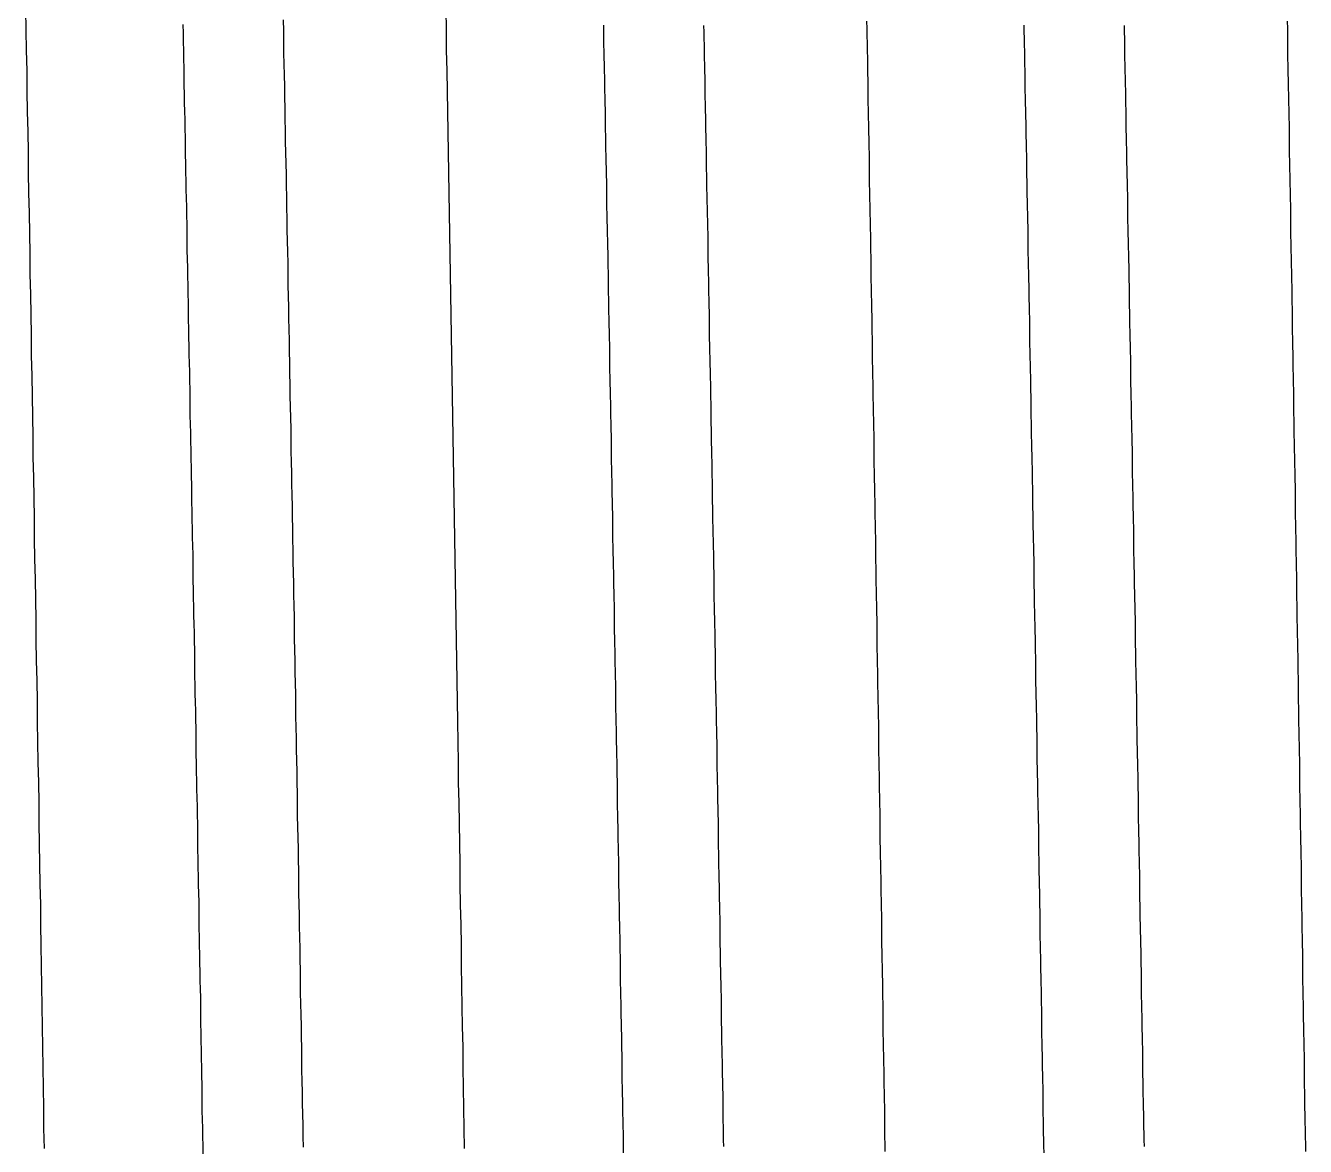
# Model space of a CAD drawing. Header units: millimetres. Extents: x 0 to 3800, y -67 to 2530.
# Drawn here: x 2217.184 to 2221.871, y 970.323 to 974.427 of the extents above; entities that cross this region are included whole.
import ezdxf

# ---------------------------------------------------------------- set-up
doc = ezdxf.new("R2010")
doc.units = ezdxf.units.MM
doc.layers.add('내부선 및 부속', color=4, linetype='Continuous')

msp = doc.modelspace()

# ---------------------------------------------------------------- linework, layer by layer
at = {"layer": '내부선 및 부속', "linetype": 'Continuous', "flags": 128}
for points in [[(2217.1839, 974.4855), (2217.1849, 974.4105), (2217.1859, 974.3365), (2217.1879, 974.2615), (2217.1889, 974.1875), (2217.1899, 974.1125), (2217.1919, 974.0385), (2217.1929, 973.9635), (2217.1939, 973.8895), (2217.1949, 973.8145), (2217.1969, 973.7405), (2217.1979, 973.6655), (2217.1989, 973.5915), (2217.1999, 973.5165), (2217.2019, 973.4425), (2217.2029, 973.3675), (2217.2039, 973.2935), (2217.2049, 973.2185), (2217.2069, 973.1445), (2217.2079, 973.0705), (2217.2089, 972.9955), (2217.2089, 972.9955), (2217.2099, 972.9215), (2217.2109, 972.8465), (2217.2129, 972.7725), (2217.2139, 972.6975), (2217.2149, 972.6235), (2217.2159, 972.5485), (2217.2169, 972.4745), (2217.2189, 972.3995), (2217.2199, 972.3255), (2217.2209, 972.2505), (2217.2219, 972.1765), (2217.2229, 972.1015), (2217.2249, 972.0275), (2217.2259, 971.9525), (2217.2269, 971.8785), (2217.2279, 971.8035), (2217.2289, 971.7295), (2217.2309, 971.6555), (2217.2319, 971.5805), (2217.2329, 971.5065), (2217.2339, 971.4315), (2217.2349, 971.3575), (2217.2359, 971.2825), (2217.2379, 971.2085), (2217.2389, 971.1335), (2217.2399, 971.0595), (2217.2409, 970.9845), (2217.2419, 970.9105), (2217.2429, 970.8355), (2217.2449, 970.7615), (2217.2459, 970.6865), (2217.2469, 970.6125), (2217.2479, 970.5375), (2217.2489, 970.4635), (2217.2499, 970.3885), (2217.2519, 970.3145)], [(2218.7909, 970.3145), (2218.7899, 970.3885), (2218.7889, 970.4635), (2218.7879, 970.5375), (2218.7869, 970.6125), (2218.7859, 970.6865), (2218.7839, 970.7615), (2218.7829, 970.8355), (2218.7819, 970.9105), (2218.7809, 970.9845), (2218.7799, 971.0595), (2218.7789, 971.1335), (2218.7769, 971.2085), (2218.7759, 971.2825), (2218.7749, 971.3575), (2218.7739, 971.4315), (2218.7729, 971.5065), (2218.7719, 971.5805), (2218.7699, 971.6555), (2218.7689, 971.7295), (2218.7679, 971.8035), (2218.7669, 971.8785), (2218.7659, 971.9525), (2218.7649, 972.0275), (2218.7629, 972.1015), (2218.7619, 972.1765), (2218.7609, 972.2505), (2218.7599, 972.3255), (2218.7589, 972.3995), (2218.7569, 972.4745), (2218.7559, 972.5485), (2218.7549, 972.6235), (2218.7539, 972.6975), (2218.7519, 972.7725), (2218.7509, 972.8465), (2218.7499, 972.9215), (2218.7489, 972.9955), (2218.7479, 973.0705), (2218.7459, 973.1445), (2218.7449, 973.2185), (2218.7439, 973.2935), (2218.7429, 973.3675), (2218.7409, 973.4425), (2218.7399, 973.5165), (2218.7389, 973.5915), (2218.7379, 973.6655), (2218.7379, 973.6655), (2218.7359, 973.7405), (2218.7349, 973.8145), (2218.7339, 973.8895), (2218.7329, 973.9635), (2218.7309, 974.0385), (2218.7299, 974.1125), (2218.7289, 974.1875), (2218.7279, 974.2615), (2218.7259, 974.3365), (2218.7249, 974.4105), (2218.7239, 974.4855)], [(2217.7599, 974.4315), (2217.7609, 974.3995), (2217.7609, 974.3675), (2217.7619, 974.3355), (2217.7619, 974.3045), (2217.7629, 974.2725), (2217.7639, 974.2405), (2217.7639, 974.2085), (2217.7649, 974.1765), (2217.7649, 974.1445), (2217.7659, 974.1135), (2217.7669, 974.0815), (2217.7669, 974.0495), (2217.7679, 974.0175), (2217.7679, 973.9855), (2217.7689, 973.9545), (2217.7699, 973.9225), (2217.7699, 973.8905), (2217.7709, 973.8585), (2217.7709, 973.8265), (2217.7719, 973.7945), (2217.7729, 973.7635), (2217.7729, 973.7315), (2217.7739, 973.6995), (2217.7739, 973.6675), (2217.7749, 973.6355), (2217.7749, 973.6035), (2217.7759, 973.5725), (2217.7769, 973.5405), (2217.7769, 973.5085), (2217.7779, 973.4765), (2217.7779, 973.4445), (2217.7789, 973.4135), (2217.7799, 973.3815), (2217.7799, 973.3495), (2217.7809, 973.3175), (2217.7809, 973.2855), (2217.7819, 973.2535), (2217.7819, 973.2225), (2217.7829, 973.1905), (2217.7839, 973.1585), (2217.7839, 973.1265), (2217.7849, 973.0945), (2217.7849, 973.0625), (2217.7849, 973.0625), (2217.7859, 973.0315), (2217.7859, 972.9995), (2217.7869, 972.9675), (2217.7879, 972.9355), (2217.7879, 972.9035), (2217.7889, 972.8725), (2217.7889, 972.8405), (2217.7899, 972.8085), (2217.7899, 972.7765), (2217.7909, 972.7445), (2217.7919, 972.7125), (2217.7919, 972.6815), (2217.7929, 972.6495), (2217.7929, 972.6175), (2217.7939, 972.5855), (2217.7939, 972.5535), (2217.7949, 972.5215), (2217.7959, 972.4905), (2217.7959, 972.4585), (2217.7969, 972.4265), (2217.7969, 972.3945), (2217.7979, 972.3625), (2217.7979, 972.3315), (2217.7989, 972.2995), (2217.7989, 972.2675), (2217.7999, 972.2355), (2217.8009, 972.2035), (2217.8009, 972.1715), (2217.8019, 972.1405), (2217.8019, 972.1085), (2217.8029, 972.0765), (2217.8029, 972.0445), (2217.8039, 972.0125), (2217.8039, 971.9805), (2217.8049, 971.9495), (2217.8059, 971.9175), (2217.8059, 971.8855), (2217.8069, 971.8535), (2217.8069, 971.8215), (2217.8079, 971.7905), (2217.8079, 971.7585), (2217.8089, 971.7265), (2217.8089, 971.6945), (2217.8099, 971.6625), (2217.8099, 971.6305), (2217.8109, 971.5995), (2217.8119, 971.5675), (2217.8119, 971.5355), (2217.8129, 971.5035), (2217.8129, 971.4715), (2217.8139, 971.4395), (2217.8139, 971.4085), (2217.8149, 971.3765), (2217.8149, 971.3445), (2217.8159, 971.3125), (2217.8159, 971.2805), (2217.8169, 971.2495), (2217.8179, 971.2175), (2217.8179, 971.1855), (2217.8189, 971.1535), (2217.8189, 971.1215), (2217.8199, 971.0895), (2217.8199, 971.0585), (2217.8209, 971.0265), (2217.8209, 970.9945), (2217.8219, 970.9625), (2217.8219, 970.9305), (2217.8229, 970.8985), (2217.8239, 970.8675), (2217.8239, 970.8355), (2217.8249, 970.8035), (2217.8249, 970.7715), (2217.8259, 970.7395), (2217.8259, 970.7085), (2217.8269, 970.6765), (2217.8269, 970.6445), (2217.8279, 970.6125), (2217.8279, 970.5805), (2217.8289, 970.5485), (2217.8289, 970.5175), (2217.8299, 970.4855), (2217.8299, 970.4535), (2217.8309, 970.4215), (2217.8319, 970.3895), (2217.8319, 970.3575), (2217.8329, 970.3265), (2217.8329, 970.2945)], [(2218.1269, 974.4485), (2218.1279, 974.4075), (2218.1279, 974.3675), (2218.1289, 974.3265), (2218.1299, 974.2865), (2218.1309, 974.2455), (2218.1319, 974.2055), (2218.1319, 974.1645), (2218.1329, 974.1245), (2218.1339, 974.0835), (2218.1349, 974.0435), (2218.1349, 974.0025), (2218.1359, 973.9625), (2218.1369, 973.9225), (2218.1379, 973.8815), (2218.1379, 973.8415), (2218.1389, 973.8005), (2218.1399, 973.7605), (2218.1409, 973.7195), (2218.1409, 973.6795), (2218.1419, 973.6385), (2218.1429, 973.5985), (2218.1439, 973.5575), (2218.1439, 973.5175), (2218.1449, 973.4765), (2218.1459, 973.4365), (2218.1469, 973.3955), (2218.1469, 973.3555), (2218.1479, 973.3145), (2218.1489, 973.2745), (2218.1489, 973.2335), (2218.1499, 973.1935), (2218.1509, 973.1525), (2218.1519, 973.1125), (2218.1519, 973.0715), (2218.1529, 973.0315), (2218.1539, 972.9905), (2218.1549, 972.9505), (2218.1549, 972.9095), (2218.1559, 972.8695), (2218.1569, 972.8285), (2218.1579, 972.7885), (2218.1579, 972.7485), (2218.1589, 972.7075), (2218.1599, 972.6675), (2218.1599, 972.6265), (2218.1609, 972.5865), (2218.1619, 972.5455), (2218.1629, 972.5055), (2218.1629, 972.4645), (2218.1639, 972.4245), (2218.1649, 972.3835), (2218.1649, 972.3435), (2218.1659, 972.3025), (2218.1669, 972.2625), (2218.1679, 972.2215), (2218.1679, 972.1815), (2218.1689, 972.1405), (2218.1699, 972.1005), (2218.1699, 972.0595), (2218.1709, 972.0195), (2218.1719, 971.9785), (2218.1719, 971.9385), (2218.1729, 971.8975), (2218.1739, 971.8575), (2218.1749, 971.8165), (2218.1749, 971.7765), (2218.1759, 971.7355), (2218.1769, 971.6955), (2218.1769, 971.6555), (2218.1779, 971.6145), (2218.1789, 971.5745), (2218.1789, 971.5335), (2218.1799, 971.4935), (2218.1809, 971.4525), (2218.1819, 971.4125), (2218.1819, 971.3715), (2218.1829, 971.3315), (2218.1829, 971.3315), (2218.1839, 971.2905), (2218.1839, 971.2505), (2218.1849, 971.2095), (2218.1859, 971.1695), (2218.1859, 971.1285), (2218.1869, 971.0885), (2218.1879, 971.0475), (2218.1879, 971.0075), (2218.1889, 970.9665), (2218.1899, 970.9265), (2218.1899, 970.8855), (2218.1909, 970.8455), (2218.1919, 970.8045), (2218.1929, 970.7645), (2218.1929, 970.7235), (2218.1939, 970.6835), (2218.1949, 970.6425), (2218.1949, 970.6025), (2218.1959, 970.5615), (2218.1969, 970.5215), (2218.1969, 970.4805), (2218.1979, 970.4405), (2218.1989, 970.4005), (2218.1989, 970.3595), (2218.1999, 970.3195)], [(2219.2999, 974.4285), (2219.2999, 974.4045), (2219.3009, 974.3805), (2219.3009, 974.3565), (2219.3019, 974.3325), (2219.3019, 974.3085), (2219.3019, 974.3085), (2219.3029, 974.2855), (2219.3029, 974.2615), (2219.3039, 974.2375), (2219.3039, 974.2135), (2219.3039, 974.1895), (2219.3049, 974.1655), (2219.3049, 974.1415), (2219.3059, 974.1185), (2219.3059, 974.0945), (2219.3069, 974.0705), (2219.3069, 974.0465), (2219.3079, 974.0225), (2219.3079, 973.9985), (2219.3079, 973.9745), (2219.3089, 973.9505), (2219.3089, 973.9275), (2219.3099, 973.9035), (2219.3099, 973.8795), (2219.3109, 973.8555), (2219.3109, 973.8315), (2219.3119, 973.8075), (2219.3119, 973.7835), (2219.3119, 973.7605), (2219.3129, 973.7365), (2219.3129, 973.7125), (2219.3139, 973.6885), (2219.3139, 973.6645), (2219.3149, 973.6405), (2219.3149, 973.6165), (2219.3159, 973.5935), (2219.3159, 973.5695), (2219.3159, 973.5455), (2219.3169, 973.5215), (2219.3169, 973.4975), (2219.3179, 973.4735), (2219.3179, 973.4495), (2219.3189, 973.4255), (2219.3189, 973.4025), (2219.3189, 973.3785), (2219.3199, 973.3545), (2219.3199, 973.3305), (2219.3209, 973.3065), (2219.3209, 973.2825), (2219.3219, 973.2585), (2219.3219, 973.2355), (2219.3229, 973.2115), (2219.3229, 973.1875), (2219.3229, 973.1635), (2219.3239, 973.1395), (2219.3239, 973.1155), (2219.3249, 973.0915), (2219.3249, 973.0685), (2219.3259, 973.0445), (2219.3259, 973.0205), (2219.3259, 972.9965), (2219.3269, 972.9725), (2219.3269, 972.9485), (2219.3279, 972.9245), (2219.3279, 972.9005), (2219.3289, 972.8775), (2219.3289, 972.8535), (2219.3289, 972.8295), (2219.3299, 972.8055), (2219.3299, 972.7815), (2219.3309, 972.7575), (2219.3309, 972.7335), (2219.3309, 972.7105), (2219.3319, 972.6865), (2219.3319, 972.6625), (2219.3329, 972.6385), (2219.3329, 972.6145), (2219.3339, 972.5905), (2219.3339, 972.5665), (2219.3339, 972.5435), (2219.3349, 972.5195), (2219.3349, 972.4955), (2219.3359, 972.4715), (2219.3359, 972.4475), (2219.3369, 972.4235), (2219.3369, 972.3995), (2219.3369, 972.3755), (2219.3379, 972.3525), (2219.3379, 972.3285), (2219.3389, 972.3045), (2219.3389, 972.2805), (2219.3389, 972.2565), (2219.3399, 972.2325), (2219.3399, 972.2085), (2219.3409, 972.1855), (2219.3409, 972.1615), (2219.3419, 972.1375), (2219.3419, 972.1135), (2219.3419, 972.0895), (2219.3429, 972.0655), (2219.3429, 972.0415), (2219.3439, 972.0185), (2219.3439, 971.9945), (2219.3439, 971.9705), (2219.3449, 971.9465), (2219.3449, 971.9225), (2219.3449, 971.9225), (2219.3459, 971.8985), (2219.3459, 971.8745), (2219.3469, 971.8505), (2219.3469, 971.8275), (2219.3469, 971.8035), (2219.3479, 971.7795), (2219.3479, 971.7555), (2219.3489, 971.7315), (2219.3489, 971.7075), (2219.3489, 971.6835), (2219.3499, 971.6605), (2219.3499, 971.6365), (2219.3509, 971.6125), (2219.3509, 971.5885), (2219.3509, 971.5645), (2219.3519, 971.5405), (2219.3519, 971.5165), (2219.3529, 971.4925), (2219.3529, 971.4695), (2219.3529, 971.4455), (2219.3539, 971.4215), (2219.3539, 971.3975), (2219.3549, 971.3735), (2219.3549, 971.3495), (2219.3559, 971.3255), (2219.3559, 971.3025), (2219.3559, 971.2785), (2219.3569, 971.2545), (2219.3569, 971.2305), (2219.3579, 971.2065), (2219.3579, 971.1825), (2219.3579, 971.1585), (2219.3589, 971.1355), (2219.3589, 971.1115), (2219.3599, 971.0875), (2219.3599, 971.0635), (2219.3599, 971.0395), (2219.3609, 971.0155), (2219.3609, 970.9915), (2219.3619, 970.9675), (2219.3619, 970.9445), (2219.3619, 970.9205), (2219.3629, 970.8965), (2219.3629, 970.8725), (2219.3639, 970.8485), (2219.3639, 970.8245), (2219.3639, 970.8005), (2219.3649, 970.7775), (2219.3649, 970.7535), (2219.3659, 970.7295), (2219.3659, 970.7055), (2219.3659, 970.6815), (2219.3669, 970.6575), (2219.3669, 970.6335), (2219.3679, 970.6095), (2219.3679, 970.5865), (2219.3679, 970.5625), (2219.3689, 970.5385), (2219.3689, 970.5145), (2219.3699, 970.4905), (2219.3699, 970.4665), (2219.3699, 970.4425), (2219.3709, 970.4195), (2219.3709, 970.3955), (2219.3719, 970.3715), (2219.3719, 970.3475), (2219.3719, 970.3235), (2219.3729, 970.2995)], [(2219.6669, 974.4275), (2219.6679, 974.4035), (2219.6679, 974.3795), (2219.6689, 974.3555), (2219.6689, 974.3315), (2219.6689, 974.3315), (2219.6689, 974.3075), (2219.6699, 974.2835), (2219.6699, 974.2605), (2219.6709, 974.2365), (2219.6709, 974.2125), (2219.6719, 974.1885), (2219.6719, 974.1645), (2219.6729, 974.1405), (2219.6729, 974.1165), (2219.6739, 974.0925), (2219.6739, 974.0695), (2219.6739, 974.0455), (2219.6749, 974.0215), (2219.6749, 973.9975), (2219.6759, 973.9735), (2219.6759, 973.9495), (2219.6769, 973.9255), (2219.6769, 973.9025), (2219.6779, 973.8785), (2219.6779, 973.8545), (2219.6779, 973.8305), (2219.6789, 973.8065), (2219.6789, 973.7825), (2219.6799, 973.7585), (2219.6799, 973.7345), (2219.6809, 973.7115), (2219.6809, 973.6875), (2219.6819, 973.6635), (2219.6819, 973.6395), (2219.6819, 973.6155), (2219.6829, 973.5915), (2219.6829, 973.5675), (2219.6839, 973.5445), (2219.6839, 973.5205), (2219.6849, 973.4965), (2219.6849, 973.4725), (2219.6849, 973.4485), (2219.6859, 973.4245), (2219.6859, 973.4005), (2219.6869, 973.3775), (2219.6869, 973.3535), (2219.6879, 973.3295), (2219.6879, 973.3055), (2219.6879, 973.2815), (2219.6889, 973.2575), (2219.6889, 973.2335), (2219.6899, 973.2095), (2219.6899, 973.1865), (2219.6909, 973.1625), (2219.6909, 973.1385), (2219.6919, 973.1145), (2219.6919, 973.0905), (2219.6919, 973.0665), (2219.6929, 973.0425), (2219.6929, 973.0195), (2219.6939, 972.9955), (2219.6939, 972.9715), (2219.6949, 972.9475), (2219.6949, 972.9235), (2219.6949, 972.8995), (2219.6959, 972.8755), (2219.6959, 972.8525), (2219.6969, 972.8285), (2219.6969, 972.8045), (2219.6969, 972.7805), (2219.6979, 972.7565), (2219.6979, 972.7325), (2219.6989, 972.7085), (2219.6989, 972.6845), (2219.6999, 972.6615), (2219.6999, 972.6375), (2219.6999, 972.6135), (2219.7009, 972.5895), (2219.7009, 972.5655), (2219.7019, 972.5415), (2219.7019, 972.5175), (2219.7029, 972.4945), (2219.7029, 972.4705), (2219.7029, 972.4465), (2219.7039, 972.4225), (2219.7039, 972.3985), (2219.7049, 972.3745), (2219.7049, 972.3505), (2219.7049, 972.3275), (2219.7059, 972.3035), (2219.7059, 972.2795), (2219.7069, 972.2555), (2219.7069, 972.2315), (2219.7079, 972.2075), (2219.7079, 972.1835), (2219.7079, 972.1595), (2219.7089, 972.1365), (2219.7089, 972.1125), (2219.7099, 972.0885), (2219.7099, 972.0645), (2219.7099, 972.0405), (2219.7109, 972.0165), (2219.7109, 971.9925), (2219.7119, 971.9695), (2219.7119, 971.9455), (2219.7119, 971.9455), (2219.7129, 971.9215), (2219.7129, 971.8975), (2219.7129, 971.8735), (2219.7139, 971.8495), (2219.7139, 971.8255), (2219.7149, 971.8015), (2219.7149, 971.7785), (2219.7149, 971.7545), (2219.7159, 971.7305), (2219.7159, 971.7065), (2219.7169, 971.6825), (2219.7169, 971.6585), (2219.7179, 971.6345), (2219.7179, 971.6115), (2219.7179, 971.5875), (2219.7189, 971.5635), (2219.7189, 971.5395), (2219.7199, 971.5155), (2219.7199, 971.4915), (2219.7199, 971.4675), (2219.7209, 971.4445), (2219.7209, 971.4205), (2219.7219, 971.3965), (2219.7219, 971.3725), (2219.7219, 971.3485), (2219.7229, 971.3245), (2219.7229, 971.3005), (2219.7239, 971.2765), (2219.7239, 971.2535), (2219.7239, 971.2295), (2219.7249, 971.2055), (2219.7249, 971.1815), (2219.7259, 971.1575), (2219.7259, 971.1335), (2219.7259, 971.1095), (2219.7269, 971.0865), (2219.7269, 971.0625), (2219.7279, 971.0385), (2219.7279, 971.0145), (2219.7279, 970.9905), (2219.7289, 970.9665), (2219.7289, 970.9425), (2219.7299, 970.9195), (2219.7299, 970.8955), (2219.7309, 970.8715), (2219.7309, 970.8475), (2219.7309, 970.8235), (2219.7319, 970.7995), (2219.7319, 970.7755), (2219.7329, 970.7515), (2219.7329, 970.7285), (2219.7329, 970.7045), (2219.7339, 970.6805), (2219.7339, 970.6565), (2219.7349, 970.6325), (2219.7349, 970.6085), (2219.7349, 970.5845), (2219.7359, 970.5615), (2219.7359, 970.5375), (2219.7369, 970.5135), (2219.7369, 970.4895), (2219.7369, 970.4655), (2219.7379, 970.4415), (2219.7379, 970.4175), (2219.7389, 970.3935), (2219.7389, 970.3705), (2219.7389, 970.3465), (2219.7399, 970.3225)], [(2220.2639, 974.4435), (2220.2649, 974.4165), (2220.2649, 974.3895), (2220.2659, 974.3625), (2220.2659, 974.3345), (2220.2669, 974.3075), (2220.2669, 974.2805), (2220.2669, 974.2535), (2220.2679, 974.2265), (2220.2679, 974.1995), (2220.2689, 974.1725), (2220.2689, 974.1455), (2220.2699, 974.1185), (2220.2699, 974.0915), (2220.2709, 974.0645), (2220.2709, 974.0375), (2220.2719, 974.0105), (2220.2719, 973.9835), (2220.2729, 973.9565), (2220.2729, 973.9295), (2220.2729, 973.9025), (2220.2739, 973.8755), (2220.2739, 973.8475), (2220.2749, 973.8205), (2220.2749, 973.7935), (2220.2759, 973.7665), (2220.2759, 973.7395), (2220.2769, 973.7125), (2220.2769, 973.6855), (2220.2779, 973.6585), (2220.2779, 973.6315), (2220.2779, 973.6045), (2220.2789, 973.5775), (2220.2789, 973.5505), (2220.2799, 973.5235), (2220.2799, 973.4965), (2220.2809, 973.4695), (2220.2809, 973.4425), (2220.2819, 973.4155), (2220.2819, 973.3885), (2220.2829, 973.3605), (2220.2829, 973.3335), (2220.2829, 973.3065), (2220.2839, 973.2795), (2220.2839, 973.2525), (2220.2849, 973.2255), (2220.2849, 973.1985), (2220.2859, 973.1715), (2220.2859, 973.1445), (2220.2869, 973.1175), (2220.2869, 973.0905), (2220.2869, 973.0635), (2220.2879, 973.0365), (2220.2879, 973.0095), (2220.2889, 972.9825), (2220.2889, 972.9555), (2220.2899, 972.9285), (2220.2899, 972.9015), (2220.2909, 972.8735), (2220.2909, 972.8465), (2220.2909, 972.8195), (2220.2919, 972.7925), (2220.2919, 972.7655), (2220.2929, 972.7385), (2220.2929, 972.7115), (2220.2939, 972.6845), (2220.2939, 972.6575), (2220.2939, 972.6305), (2220.2949, 972.6035), (2220.2949, 972.5765), (2220.2959, 972.5495), (2220.2959, 972.5225), (2220.2969, 972.4955), (2220.2969, 972.4685), (2220.2979, 972.4415), (2220.2979, 972.4145), (2220.2979, 972.3865), (2220.2989, 972.3595), (2220.2989, 972.3325), (2220.2999, 972.3055), (2220.2999, 972.2785), (2220.3009, 972.2515), (2220.3009, 972.2245), (2220.3009, 972.1975), (2220.3019, 972.1705), (2220.3019, 972.1435), (2220.3029, 972.1165), (2220.3029, 972.0895), (2220.3039, 972.0625), (2220.3039, 972.0355), (2220.3039, 972.0085), (2220.3049, 971.9815), (2220.3049, 971.9545), (2220.3059, 971.9275), (2220.3059, 971.8995), (2220.3069, 971.8725), (2220.3069, 971.8455), (2220.3069, 971.8185), (2220.3069, 971.8185), (2220.3079, 971.7915), (2220.3079, 971.7645), (2220.3089, 971.7375), (2220.3089, 971.7105), (2220.3099, 971.6835), (2220.3099, 971.6565), (2220.3099, 971.6295), (2220.3109, 971.6025), (2220.3109, 971.5755), (2220.3119, 971.5485), (2220.3119, 971.5215), (2220.3129, 971.4945), (2220.3129, 971.4675), (2220.3129, 971.4405), (2220.3139, 971.4125), (2220.3139, 971.3855), (2220.3149, 971.3585), (2220.3149, 971.3315), (2220.3159, 971.3045), (2220.3159, 971.2775), (2220.3159, 971.2505), (2220.3169, 971.2235), (2220.3169, 971.1965), (2220.3179, 971.1695), (2220.3179, 971.1425), (2220.3189, 971.1155), (2220.3189, 971.0885), (2220.3189, 971.0615), (2220.3199, 971.0345), (2220.3199, 971.0075), (2220.3209, 970.9805), (2220.3209, 970.9535), (2220.3219, 970.9255), (2220.3219, 970.8985), (2220.3219, 970.8715), (2220.3229, 970.8445), (2220.3229, 970.8175), (2220.3239, 970.7905), (2220.3239, 970.7635), (2220.3239, 970.7365), (2220.3249, 970.7095), (2220.3249, 970.6825), (2220.3259, 970.6555), (2220.3259, 970.6285), (2220.3269, 970.6015), (2220.3269, 970.5745), (2220.3269, 970.5475), (2220.3279, 970.5205), (2220.3279, 970.4935), (2220.3289, 970.4665), (2220.3289, 970.4385), (2220.3289, 970.4115), (2220.3299, 970.3845), (2220.3299, 970.3575), (2220.3309, 970.3305), (2220.3309, 970.3035)], [(2220.8399, 974.4285), (2220.8399, 974.4045), (2220.8409, 974.3805), (2220.8409, 974.3565), (2220.8419, 974.3325), (2220.8419, 974.3085), (2220.8419, 974.3085), (2220.8419, 974.2855), (2220.8429, 974.2615), (2220.8429, 974.2375), (2220.8439, 974.2135), (2220.8439, 974.1895), (2220.8449, 974.1655), (2220.8449, 974.1415), (2220.8459, 974.1185), (2220.8459, 974.0945), (2220.8469, 974.0705), (2220.8469, 974.0465), (2220.8469, 974.0225), (2220.8479, 973.9985), (2220.8479, 973.9745), (2220.8489, 973.9505), (2220.8489, 973.9275), (2220.8499, 973.9035), (2220.8499, 973.8795), (2220.8509, 973.8555), (2220.8509, 973.8315), (2220.8509, 973.8075), (2220.8519, 973.7835), (2220.8519, 973.7605), (2220.8529, 973.7365), (2220.8529, 973.7125), (2220.8539, 973.6885), (2220.8539, 973.6645), (2220.8539, 973.6405), (2220.8549, 973.6165), (2220.8549, 973.5935), (2220.8559, 973.5695), (2220.8559, 973.5455), (2220.8569, 973.5215), (2220.8569, 973.4975), (2220.8579, 973.4735), (2220.8579, 973.4495), (2220.8579, 973.4255), (2220.8589, 973.4025), (2220.8589, 973.3785), (2220.8599, 973.3545), (2220.8599, 973.3305), (2220.8609, 973.3065), (2220.8609, 973.2825), (2220.8609, 973.2585), (2220.8619, 973.2355), (2220.8619, 973.2115), (2220.8629, 973.1875), (2220.8629, 973.1635), (2220.8639, 973.1395), (2220.8639, 973.1155), (2220.8639, 973.0915), (2220.8649, 973.0685), (2220.8649, 973.0445), (2220.8659, 973.0205), (2220.8659, 972.9965), (2220.8669, 972.9725), (2220.8669, 972.9485), (2220.8669, 972.9245), (2220.8679, 972.9005), (2220.8679, 972.8775), (2220.8689, 972.8535), (2220.8689, 972.8295), (2220.8699, 972.8055), (2220.8699, 972.7815), (2220.8699, 972.7575), (2220.8709, 972.7335), (2220.8709, 972.7105), (2220.8719, 972.6865), (2220.8719, 972.6625), (2220.8729, 972.6385), (2220.8729, 972.6145), (2220.8729, 972.5905), (2220.8739, 972.5665), (2220.8739, 972.5435), (2220.8749, 972.5195), (2220.8749, 972.4955), (2220.8759, 972.4715), (2220.8759, 972.4475), (2220.8759, 972.4235), (2220.8769, 972.3995), (2220.8769, 972.3755), (2220.8779, 972.3525), (2220.8779, 972.3285), (2220.8779, 972.3045), (2220.8789, 972.2805), (2220.8789, 972.2565), (2220.8799, 972.2325), (2220.8799, 972.2085), (2220.8809, 972.1855), (2220.8809, 972.1615), (2220.8809, 972.1375), (2220.8819, 972.1135), (2220.8819, 972.0895), (2220.8829, 972.0655), (2220.8829, 972.0415), (2220.8829, 972.0175), (2220.8839, 971.9945), (2220.8839, 971.9705), (2220.8849, 971.9465), (2220.8849, 971.9225), (2220.8849, 971.9225), (2220.8859, 971.8985), (2220.8859, 971.8745), (2220.8859, 971.8505), (2220.8869, 971.8275), (2220.8869, 971.8035), (2220.8879, 971.7795), (2220.8879, 971.7555), (2220.8879, 971.7315), (2220.8889, 971.7075), (2220.8889, 971.6835), (2220.8899, 971.6605), (2220.8899, 971.6365), (2220.8899, 971.6125), (2220.8909, 971.5885), (2220.8909, 971.5645), (2220.8919, 971.5405), (2220.8919, 971.5165), (2220.8929, 971.4925), (2220.8929, 971.4695), (2220.8929, 971.4455), (2220.8939, 971.4215), (2220.8939, 971.3975), (2220.8949, 971.3735), (2220.8949, 971.3495), (2220.8949, 971.3255), (2220.8959, 971.3025), (2220.8959, 971.2785), (2220.8969, 971.2545), (2220.8969, 971.2305), (2220.8969, 971.2065), (2220.8979, 971.1825), (2220.8979, 971.1585), (2220.8989, 971.1355), (2220.8989, 971.1115), (2220.8989, 971.0875), (2220.8999, 971.0635), (2220.8999, 971.0395), (2220.9009, 971.0155), (2220.9009, 970.9915), (2220.9009, 970.9675), (2220.9019, 970.9445), (2220.9019, 970.9205), (2220.9029, 970.8965), (2220.9029, 970.8725), (2220.9029, 970.8485), (2220.9039, 970.8245), (2220.9039, 970.8005), (2220.9049, 970.7775), (2220.9049, 970.7535), (2220.9049, 970.7295), (2220.9059, 970.7055), (2220.9059, 970.6815), (2220.9069, 970.6575), (2220.9069, 970.6335), (2220.9069, 970.6095), (2220.9079, 970.5865), (2220.9079, 970.5625), (2220.9089, 970.5385), (2220.9089, 970.5145), (2220.9089, 970.4905), (2220.9099, 970.4665), (2220.9099, 970.4425), (2220.9109, 970.4195), (2220.9109, 970.3955), (2220.9109, 970.3715), (2220.9119, 970.3475), (2220.9119, 970.3235), (2220.9129, 970.2995)], [(2221.2069, 974.4275), (2221.2069, 974.4035), (2221.2079, 974.3795), (2221.2079, 974.3555), (2221.2089, 974.3315), (2221.2089, 974.3315), (2221.2089, 974.3075), (2221.2099, 974.2835), (2221.2099, 974.2595), (2221.2109, 974.2365), (2221.2109, 974.2125), (2221.2119, 974.1885), (2221.2119, 974.1645), (2221.2119, 974.1405), (2221.2129, 974.1165), (2221.2129, 974.0925), (2221.2139, 974.0695), (2221.2139, 974.0455), (2221.2149, 974.0215), (2221.2149, 973.9975), (2221.2159, 973.9735), (2221.2159, 973.9495), (2221.2159, 973.9255), (2221.2169, 973.9025), (2221.2169, 973.8785), (2221.2179, 973.8545), (2221.2179, 973.8305), (2221.2189, 973.8065), (2221.2189, 973.7825), (2221.2199, 973.7585), (2221.2199, 973.7345), (2221.2199, 973.7115), (2221.2209, 973.6875), (2221.2209, 973.6635), (2221.2219, 973.6395), (2221.2219, 973.6155), (2221.2229, 973.5915), (2221.2229, 973.5675), (2221.2239, 973.5445), (2221.2239, 973.5205), (2221.2239, 973.4965), (2221.2249, 973.4725), (2221.2249, 973.4485), (2221.2259, 973.4245), (2221.2259, 973.4005), (2221.2269, 973.3775), (2221.2269, 973.3535), (2221.2269, 973.3295), (2221.2279, 973.3055), (2221.2279, 973.2815), (2221.2289, 973.2575), (2221.2289, 973.2335), (2221.2299, 973.2095), (2221.2299, 973.1865), (2221.2299, 973.1625), (2221.2309, 973.1385), (2221.2309, 973.1145), (2221.2319, 973.0905), (2221.2319, 973.0665), (2221.2329, 973.0425), (2221.2329, 973.0195), (2221.2329, 972.9955), (2221.2339, 972.9715), (2221.2339, 972.9475), (2221.2349, 972.9235), (2221.2349, 972.8995), (2221.2359, 972.8755), (2221.2359, 972.8525), (2221.2359, 972.8285), (2221.2369, 972.8045), (2221.2369, 972.7805), (2221.2379, 972.7565), (2221.2379, 972.7325), (2221.2389, 972.7085), (2221.2389, 972.6845), (2221.2389, 972.6615), (2221.2399, 972.6375), (2221.2399, 972.6135), (2221.2409, 972.5895), (2221.2409, 972.5655), (2221.2419, 972.5415), (2221.2419, 972.5175), (2221.2419, 972.4945), (2221.2429, 972.4705), (2221.2429, 972.4465), (2221.2439, 972.4225), (2221.2439, 972.3985), (2221.2439, 972.3745), (2221.2449, 972.3505), (2221.2449, 972.3265), (2221.2459, 972.3035), (2221.2459, 972.2795), (2221.2469, 972.2555), (2221.2469, 972.2315), (2221.2469, 972.2075), (2221.2479, 972.1835), (2221.2479, 972.1595), (2221.2489, 972.1365), (2221.2489, 972.1125), (2221.2489, 972.0885), (2221.2499, 972.0645), (2221.2499, 972.0405), (2221.2509, 972.0165), (2221.2509, 971.9925), (2221.2519, 971.9695), (2221.2519, 971.9455), (2221.2519, 971.9455), (2221.2519, 971.9215), (2221.2529, 971.8975), (2221.2529, 971.8735), (2221.2539, 971.8495), (2221.2539, 971.8255), (2221.2539, 971.8015), (2221.2549, 971.7785), (2221.2549, 971.7545), (2221.2559, 971.7305), (2221.2559, 971.7065), (2221.2569, 971.6825), (2221.2569, 971.6585), (2221.2569, 971.6345), (2221.2579, 971.6115), (2221.2579, 971.5875), (2221.2589, 971.5635), (2221.2589, 971.5395), (2221.2589, 971.5155), (2221.2599, 971.4915), (2221.2599, 971.4675), (2221.2609, 971.4445), (2221.2609, 971.4205), (2221.2609, 971.3965), (2221.2619, 971.3725), (2221.2619, 971.3485), (2221.2629, 971.3245), (2221.2629, 971.3005), (2221.2629, 971.2765), (2221.2639, 971.2535), (2221.2639, 971.2295), (2221.2649, 971.2055), (2221.2649, 971.1815), (2221.2649, 971.1575), (2221.2659, 971.1335), (2221.2659, 971.1095), (2221.2669, 971.0865), (2221.2669, 971.0625), (2221.2679, 971.0385), (2221.2679, 971.0145), (2221.2679, 970.9905), (2221.2689, 970.9665), (2221.2689, 970.9425), (2221.2699, 970.9185), (2221.2699, 970.8955), (2221.2699, 970.8715), (2221.2709, 970.8475), (2221.2709, 970.8235), (2221.2719, 970.7995), (2221.2719, 970.7755), (2221.2719, 970.7515), (2221.2729, 970.7285), (2221.2729, 970.7045), (2221.2739, 970.6805), (2221.2739, 970.6565), (2221.2739, 970.6325), (2221.2749, 970.6085), (2221.2749, 970.5845), (2221.2759, 970.5615), (2221.2759, 970.5375), (2221.2759, 970.5135), (2221.2769, 970.4895), (2221.2769, 970.4655), (2221.2779, 970.4415), (2221.2779, 970.4175), (2221.2779, 970.3935), (2221.2789, 970.3705), (2221.2789, 970.3465), (2221.2799, 970.3225)], [(2221.8039, 974.4435), (2221.8049, 974.4165), (2221.8049, 974.3895), (2221.8049, 974.3625), (2221.8059, 974.3345), (2221.8059, 974.3075), (2221.8069, 974.2805), (2221.8069, 974.2535), (2221.8079, 974.2265), (2221.8079, 974.1995), (2221.8089, 974.1725), (2221.8089, 974.1455), (2221.8099, 974.1185), (2221.8099, 974.0915), (2221.8109, 974.0645), (2221.8109, 974.0375), (2221.8109, 974.0105), (2221.8119, 973.9835), (2221.8119, 973.9565), (2221.8129, 973.9295), (2221.8129, 973.9025), (2221.8139, 973.8755), (2221.8139, 973.8475), (2221.8149, 973.8205), (2221.8149, 973.7935), (2221.8159, 973.7665), (2221.8159, 973.7395), (2221.8159, 973.7125), (2221.8169, 973.6855), (2221.8169, 973.6585), (2221.8179, 973.6315), (2221.8179, 973.6045), (2221.8189, 973.5775), (2221.8189, 973.5505), (2221.8199, 973.5235), (2221.8199, 973.4965), (2221.8209, 973.4695), (2221.8209, 973.4425), (2221.8209, 973.4155), (2221.8219, 973.3885), (2221.8219, 973.3605), (2221.8229, 973.3335), (2221.8229, 973.3065), (2221.8239, 973.2795), (2221.8239, 973.2525), (2221.8249, 973.2255), (2221.8249, 973.1985), (2221.8249, 973.1715), (2221.8259, 973.1445), (2221.8259, 973.1175), (2221.8269, 973.0905), (2221.8269, 973.0635), (2221.8279, 973.0365), (2221.8279, 973.0095), (2221.8289, 972.9825), (2221.8289, 972.9555), (2221.8289, 972.9285), (2221.8299, 972.9015), (2221.8299, 972.8735), (2221.8309, 972.8465), (2221.8309, 972.8195), (2221.8319, 972.7925), (2221.8319, 972.7655), (2221.8329, 972.7385), (2221.8329, 972.7115), (2221.8329, 972.6845), (2221.8339, 972.6575), (2221.8339, 972.6305), (2221.8349, 972.6035), (2221.8349, 972.5765), (2221.8359, 972.5495), (2221.8359, 972.5225), (2221.8359, 972.4955), (2221.8369, 972.4685), (2221.8369, 972.4415), (2221.8379, 972.4145), (2221.8379, 972.3865), (2221.8389, 972.3595), (2221.8389, 972.3325), (2221.8399, 972.3055), (2221.8399, 972.2785), (2221.8399, 972.2515), (2221.8409, 972.2245), (2221.8409, 972.1975), (2221.8419, 972.1705), (2221.8419, 972.1435), (2221.8429, 972.1165), (2221.8429, 972.0895), (2221.8429, 972.0625), (2221.8439, 972.0355), (2221.8439, 972.0085), (2221.8449, 971.9815), (2221.8449, 971.9545), (2221.8459, 971.9275), (2221.8459, 971.8995), (2221.8459, 971.8725), (2221.8469, 971.8455), (2221.8469, 971.8185), (2221.8469, 971.8185), (2221.8479, 971.7915), (2221.8479, 971.7645), (2221.8489, 971.7375), (2221.8489, 971.7105), (2221.8489, 971.6835), (2221.8499, 971.6565), (2221.8499, 971.6295), (2221.8509, 971.6025), (2221.8509, 971.5755), (2221.8519, 971.5485), (2221.8519, 971.5215), (2221.8519, 971.4945), (2221.8529, 971.4675), (2221.8529, 971.4405), (2221.8539, 971.4125), (2221.8539, 971.3855), (2221.8549, 971.3585), (2221.8549, 971.3315), (2221.8549, 971.3045), (2221.8559, 971.2775), (2221.8559, 971.2505), (2221.8569, 971.2235), (2221.8569, 971.1965), (2221.8579, 971.1695), (2221.8579, 971.1425), (2221.8579, 971.1155), (2221.8589, 971.0885), (2221.8589, 971.0615), (2221.8599, 971.0345), (2221.8599, 971.0075), (2221.8609, 970.9805), (2221.8609, 970.9535), (2221.8609, 970.9255), (2221.8619, 970.8985), (2221.8619, 970.8715), (2221.8629, 970.8445), (2221.8629, 970.8175), (2221.8629, 970.7905), (2221.8639, 970.7635), (2221.8639, 970.7365), (2221.8649, 970.7095), (2221.8649, 970.6825), (2221.8659, 970.6555), (2221.8659, 970.6285), (2221.8659, 970.6015), (2221.8669, 970.5745), (2221.8669, 970.5475), (2221.8679, 970.5205), (2221.8679, 970.4935), (2221.8679, 970.4665), (2221.8689, 970.4385), (2221.8689, 970.4115), (2221.8699, 970.3845), (2221.8699, 970.3575), (2221.8709, 970.3305), (2221.8709, 970.3035)]]:
    msp.add_lwpolyline(points, dxfattribs=at)

doc.saveas('drawing.dxf')
